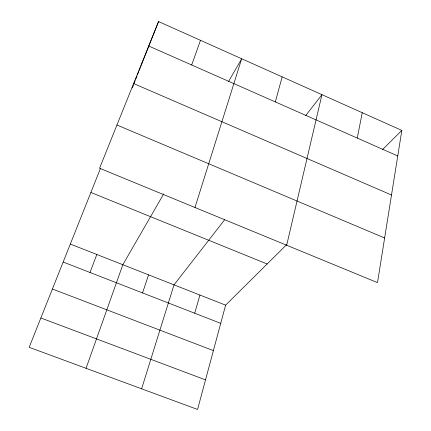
<?xml version="1.0" encoding="UTF-8"?>
<svg xmlns="http://www.w3.org/2000/svg" width="431" height="431" viewBox="0 0 431 431"><rect width="100%" height="100%" fill="white"/><g stroke="black" fill="none" stroke-linecap="round" stroke-linejoin="round"><path stroke-width="0.65" d="M401.837 130.415L377.497 282.617L99.572 168.241L158.543 21.55L401.837 130.415L382.302 149.783M357.267 138.082L362.245 112.701M286.674 245.239L321.957 94.675L305.601 115.697M286.599 244.684L225.618 305.159L197.57 409.45L29.163 347.316L100.407 168.58M275.323 101.91L282.165 76.869M194.693 313.218L199.957 295.063M141.632 388.81L174.011 284.859L224.637 219.778M194.974 207.505L241.678 58.751L228.581 81.448M142.537 292.924L148.555 274.843M86.055 368.306L122.83 264.72L163.688 193.907M191.671 64.989L200.48 40.315M90.02 272.494L96.819 254.489M132.29 87.946L133.513 84.853M134.003 83.614L135.226 80.522M135.717 79.282L136.939 76.19M137.424 74.956L138.647 71.864M139.138 70.625L140.361 67.532M140.851 66.299L143.787 58.875M144.029 58.25L158.543 21.55M40.918 318.003L205.528 379.873M52.523 289.056L213.393 350.618M63.325 262.107L220.726 323.347M70.528 244.145L225.618 305.159M90.952 192.49L267.139 263.982M116.946 125.017L384.635 237.987M133.615 83.56L391.504 195.011M148.706 46.02L397.754 155.952"/></g></svg>
